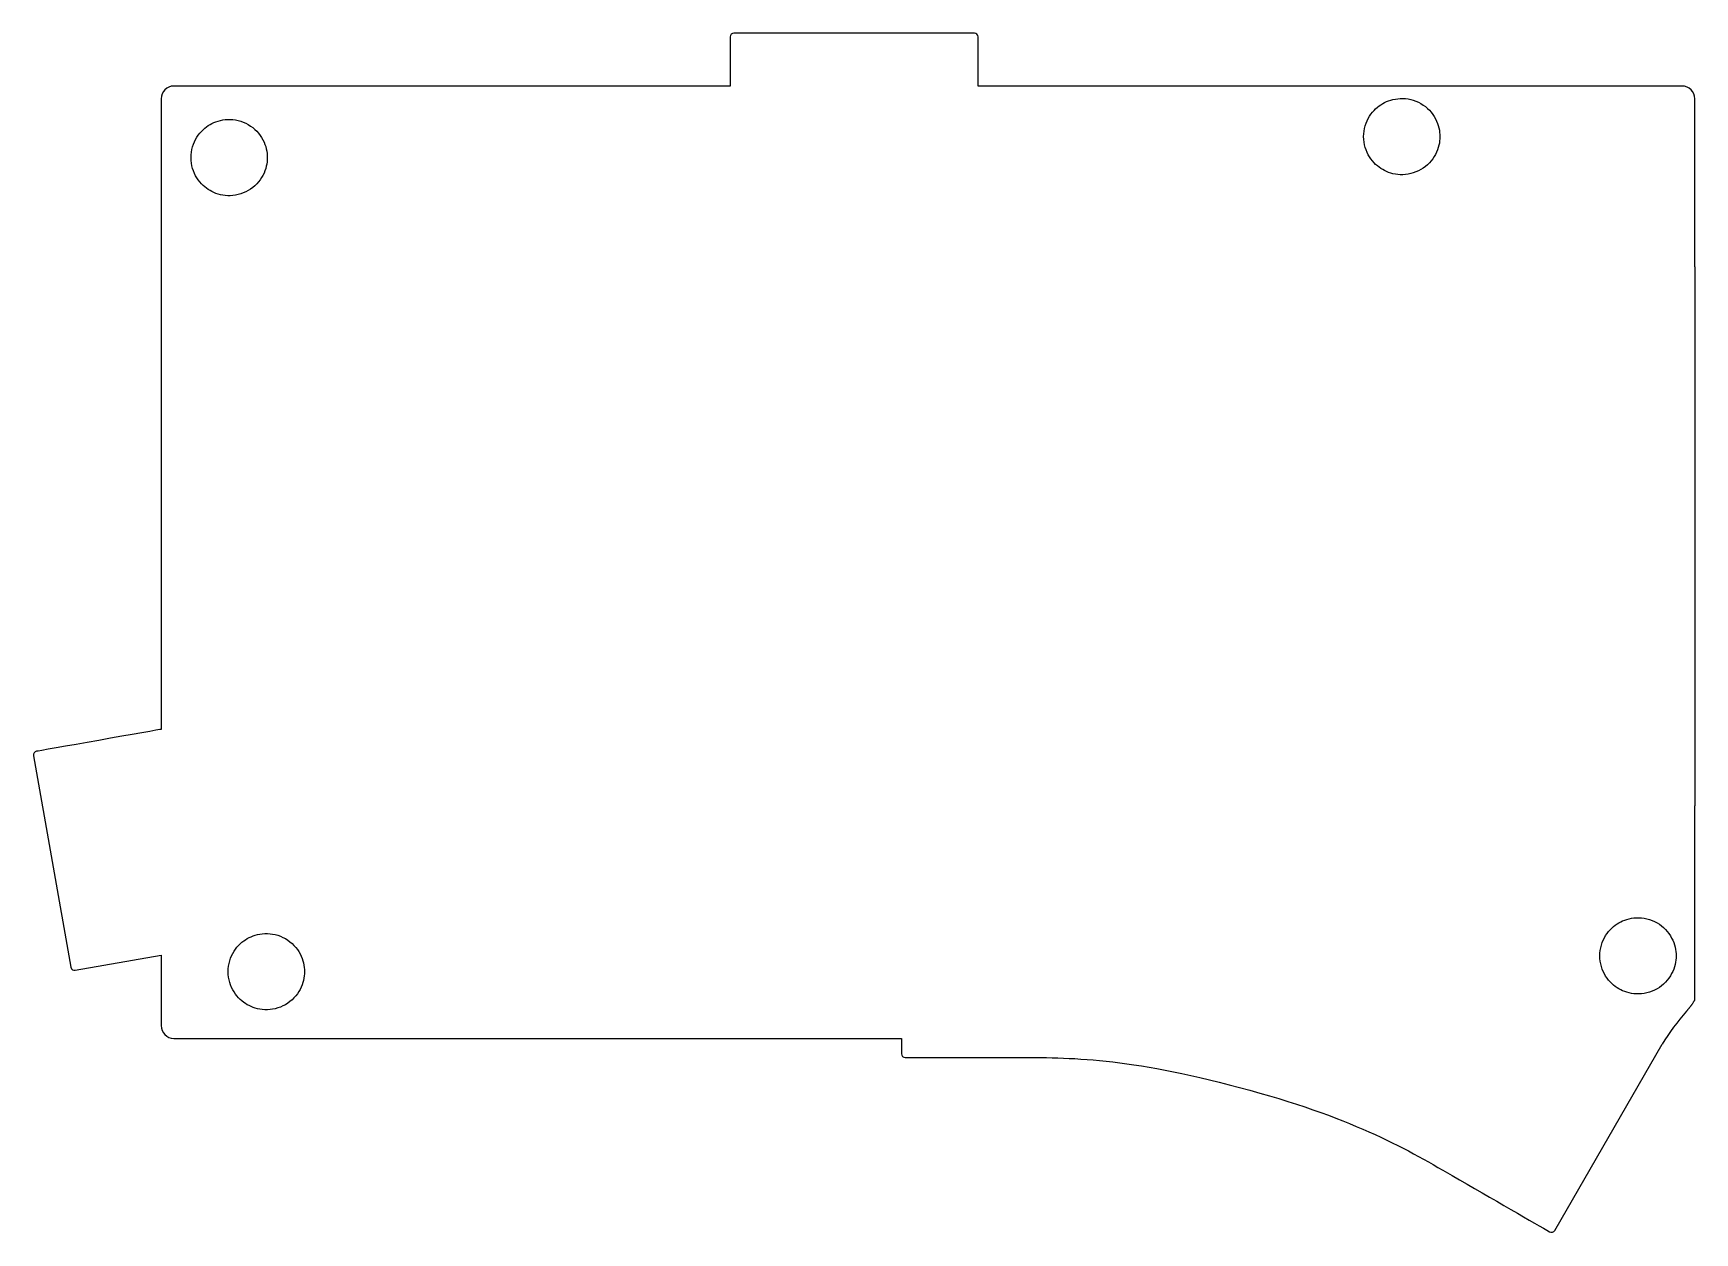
# Model space of a CAD drawing. Header units: millimetres. Extents: x 85 to 216, y -329 to -235.
import ezdxf

# ---------------------------------------------------------------- set-up
doc = ezdxf.new("R2010")
doc.units = ezdxf.units.MM
for name, color, linetype in [('Circle', 7, 'CONTINUOUS'), ('Circle001', 7, 'CONTINUOUS'), ('Circle002', 7, 'CONTINUOUS'), ('Circle003', 7, 'CONTINUOUS'), ('Path1530', 7, 'CONTINUOUS'), ('Path1531', 7, 'CONTINUOUS'), ('Path1532', 7, 'CONTINUOUS'), ('Path1533', 7, 'CONTINUOUS'), ('Path1534', 7, 'CONTINUOUS'), ('Path1535', 7, 'CONTINUOUS'), ('Path1536', 7, 'CONTINUOUS'), ('Path1537', 7, 'CONTINUOUS'), ('Path1538', 7, 'CONTINUOUS'), ('Path1539', 7, 'CONTINUOUS'), ('Path1540', 7, 'CONTINUOUS'), ('Path1541', 7, 'CONTINUOUS'), ('Path1542', 7, 'CONTINUOUS'), ('Path1543', 7, 'CONTINUOUS'), ('Path1544', 7, 'CONTINUOUS'), ('Path1545', 7, 'CONTINUOUS'), ('Path1546', 7, 'CONTINUOUS'), ('Path1547', 7, 'CONTINUOUS'), ('Path1548', 7, 'CONTINUOUS'), ('Path1549', 7, 'CONTINUOUS'), ('Path1550', 7, 'CONTINUOUS'), ('Path1551', 7, 'CONTINUOUS'), ('Path1552', 7, 'CONTINUOUS'), ('Path1553', 7, 'CONTINUOUS'), ('Path1554', 7, 'CONTINUOUS'), ('Path1555', 7, 'CONTINUOUS'), ('Path1556', 7, 'CONTINUOUS'), ('Path1557', 7, 'CONTINUOUS'), ('Path1558', 7, 'CONTINUOUS'), ('Path1559', 7, 'CONTINUOUS'), ('Path1560', 7, 'CONTINUOUS')]:
    doc.layers.add(name, color=color, linetype=linetype)

msp = doc.modelspace()

# ---------------------------------------------------------------- linework, layer by layer
at = {"layer": 'Circle'}
msp.add_open_spline([(195.588, -242.965), (195.589, -242.533), (195.492, -242.039), (195.242, -241.566), (194.996, -241.094), (194.591, -240.654), (194.088, -240.367), (193.588, -240.075), (193.005, -239.944), (192.473, -239.967), (191.938, -239.987), (191.461, -240.15), (191.088, -240.367), (190.714, -240.582), (190.334, -240.913), (190.05, -241.366), (189.764, -241.815), (189.586, -242.386), (189.588, -242.965), (189.586, -243.544), (189.764, -244.115), (190.05, -244.564), (190.334, -245.017), (190.714, -245.348), (191.088, -245.563), (191.461, -245.779), (191.938, -245.943), (192.473, -245.963), (193.005, -245.986), (193.588, -245.854), (194.088, -245.563), (194.591, -245.276), (194.996, -244.836), (195.242, -244.364), (195.492, -243.891), (195.589, -243.396), (195.588, -242.965)], degree=3, knots=[0, 0, 0, 0, 0.523599, 0.523599, 0.523599, 1.0472, 1.0472, 1.0472, 1.5708, 1.5708, 1.5708, 2.0944, 2.0944, 2.0944, 2.61799, 2.61799, 2.61799, 3.14159, 3.14159, 3.14159, 3.66519, 3.66519, 3.66519, 4.18879, 4.18879, 4.18879, 4.71239, 4.71239, 4.71239, 5.23599, 5.23599, 5.23599, 5.75959, 5.75959, 5.75959, 6.28319, 6.28319, 6.28319, 6.28319], dxfattribs=at)
at = {"layer": 'Circle001'}
msp.add_open_spline([(106.267, -308.676), (106.268, -308.244), (106.171, -307.75), (105.921, -307.277), (105.675, -306.805), (105.27, -306.365), (104.767, -306.078), (104.267, -305.786), (103.684, -305.655), (103.152, -305.678), (102.617, -305.698), (102.14, -305.861), (101.767, -306.078), (101.393, -306.292), (101.014, -306.624), (100.729, -307.077), (100.443, -307.526), (100.265, -308.097), (100.267, -308.676), (100.265, -309.255), (100.443, -309.825), (100.729, -310.274), (101.014, -310.727), (101.393, -311.059), (101.767, -311.274), (102.14, -311.49), (102.617, -311.653), (103.152, -311.673), (103.684, -311.696), (104.267, -311.565), (104.767, -311.274), (105.27, -310.986), (105.675, -310.547), (105.921, -310.075), (106.171, -309.602), (106.268, -309.107), (106.267, -308.676)], degree=3, knots=[0, 0, 0, 0, 0.523599, 0.523599, 0.523599, 1.0472, 1.0472, 1.0472, 1.5708, 1.5708, 1.5708, 2.0944, 2.0944, 2.0944, 2.61799, 2.61799, 2.61799, 3.14159, 3.14159, 3.14159, 3.66519, 3.66519, 3.66519, 4.18879, 4.18879, 4.18879, 4.71239, 4.71239, 4.71239, 5.23599, 5.23599, 5.23599, 5.75959, 5.75959, 5.75959, 6.28319, 6.28319, 6.28319, 6.28319], dxfattribs=at)
at = {"layer": 'Circle002'}
msp.add_open_spline([(103.346, -244.617), (103.347, -244.185), (103.25, -243.691), (103, -243.218), (102.754, -242.746), (102.349, -242.306), (101.846, -242.019), (101.346, -241.727), (100.763, -241.596), (100.231, -241.619), (99.6964, -241.639), (99.2195, -241.802), (98.8463, -242.019), (98.4722, -242.234), (98.0925, -242.565), (97.8078, -243.018), (97.522, -243.467), (97.344, -244.038), (97.3463, -244.617), (97.344, -245.196), (97.522, -245.767), (97.8078, -246.216), (98.0925, -246.668), (98.4722, -247), (98.8463, -247.215), (99.2195, -247.431), (99.6964, -247.594), (100.231, -247.615), (100.763, -247.638), (101.346, -247.506), (101.846, -247.215), (102.349, -246.927), (102.754, -246.488), (103, -246.016), (103.25, -245.543), (103.347, -245.048), (103.346, -244.617)], degree=3, knots=[0, 0, 0, 0, 0.523599, 0.523599, 0.523599, 1.0472, 1.0472, 1.0472, 1.5708, 1.5708, 1.5708, 2.0944, 2.0944, 2.0944, 2.61799, 2.61799, 2.61799, 3.14159, 3.14159, 3.14159, 3.66519, 3.66519, 3.66519, 4.18879, 4.18879, 4.18879, 4.71239, 4.71239, 4.71239, 5.23599, 5.23599, 5.23599, 5.75959, 5.75959, 5.75959, 6.28319, 6.28319, 6.28319, 6.28319], dxfattribs=at)
at = {"layer": 'Circle003'}
msp.add_open_spline([(214.167, -307.431), (214.167, -307), (214.07, -306.505), (213.82, -306.032), (213.574, -305.56), (213.169, -305.12), (212.667, -304.833), (212.166, -304.541), (211.583, -304.41), (211.051, -304.433), (210.517, -304.453), (210.04, -304.616), (209.667, -304.833), (209.292, -305.048), (208.913, -305.379), (208.628, -305.832), (208.342, -306.281), (208.164, -306.852), (208.167, -307.431), (208.164, -308.01), (208.342, -308.581), (208.628, -309.03), (208.913, -309.483), (209.292, -309.814), (209.667, -310.029), (210.04, -310.246), (210.517, -310.409), (211.051, -310.429), (211.583, -310.452), (212.166, -310.321), (212.667, -310.029), (213.169, -309.742), (213.574, -309.302), (213.82, -308.83), (214.07, -308.357), (214.167, -307.862), (214.167, -307.431)], degree=3, knots=[0, 0, 0, 0, 0.523599, 0.523599, 0.523599, 1.0472, 1.0472, 1.0472, 1.5708, 1.5708, 1.5708, 2.0944, 2.0944, 2.0944, 2.61799, 2.61799, 2.61799, 3.14159, 3.14159, 3.14159, 3.66519, 3.66519, 3.66519, 4.18879, 4.18879, 4.18879, 4.71239, 4.71239, 4.71239, 5.23599, 5.23599, 5.23599, 5.75959, 5.75959, 5.75959, 6.28319, 6.28319, 6.28319, 6.28319], dxfattribs=at)
at = {"layer": 'Path1530'}
msp.add_open_spline([(88.2373, -308.572), (88.2373, -308.572), (94.9965, -307.38), (94.9965, -307.38)], degree=3, dxfattribs=at)
at = {"layer": 'Path1531'}
msp.add_open_spline([(139.761, -235.127), (139.761, -235.127), (139.761, -238.987), (139.761, -238.987)], degree=3, dxfattribs=at)
at = {"layer": 'Path1532'}
msp.add_open_spline([(95.9949, -313.924), (95.9949, -313.924), (153.226, -313.924), (153.226, -313.924)], degree=3, dxfattribs=at)
at = {"layer": 'Path1533'}
msp.add_open_spline([(159.261, -238.987), (159.261, -238.987), (159.261, -235.127), (159.261, -235.127)], degree=3, dxfattribs=at)
at = {"layer": 'Path1534'}
msp.add_open_spline([(158.962, -234.831), (158.465, -234.831), (140.058, -234.831), (140.058, -234.831)], degree=3, dxfattribs=at)
at = {"layer": 'Path1535'}
msp.add_open_spline([(140.058, -234.831), (139.895, -234.831), (139.761, -234.965), (139.761, -235.127)], degree=3, dxfattribs=at)
at = {"layer": 'Path1536'}
msp.add_open_spline([(215.638, -253.216), (215.638, -253.151), (215.638, -239.985), (215.638, -239.985)], degree=3, dxfattribs=at)
at = {"layer": 'Path1537'}
msp.add_open_spline([(215.631, -310.908), (215.631, -310.908), (215.635, -295.616), (215.635, -295.616)], degree=3, dxfattribs=at)
at = {"layer": 'Path1538'}
msp.add_open_spline([(153.522, -315.427), (154.581, -315.427), (158.324, -315.427), (162.119, -315.427)], degree=3, dxfattribs=at)
at = {"layer": 'Path1539'}
msp.add_open_spline([(214.987, -311.79), (215.364, -311.389), (215.637, -310.911)], degree=2, dxfattribs=at)
at = {"layer": 'Path1540'}
msp.add_open_spline([(162.119, -315.427), (166.565, -315.427), (171.013, -315.427), (179.825, -317.787)], degree=3, dxfattribs=at)
at = {"layer": 'Path1541'}
msp.add_open_spline([(214.987, -311.79), (214.277, -312.598), (213.635, -313.471), (213.075, -314.39)], degree=3, dxfattribs=at)
at = {"layer": 'Path1542'}
msp.add_open_spline([(153.226, -313.924), (153.226, -313.924), (153.226, -315.13), (153.226, -315.13)], degree=3, dxfattribs=at)
at = {"layer": 'Path1543'}
msp.add_open_spline([(153.226, -315.13), (153.226, -315.293), (153.357, -315.427), (153.522, -315.427)], degree=3, dxfattribs=at)
at = {"layer": 'Path1544'}
msp.add_open_spline([(215.638, -253.216), (215.635, -295.616)], degree=1, dxfattribs=at)
at = {"layer": 'Path1545'}
msp.add_open_spline([(94.9965, -289.611), (94.9965, -289.61), (85.1999, -291.339), (85.1999, -291.339)], degree=3, dxfattribs=at)
at = {"layer": 'Path1546'}
msp.add_open_spline([(95.9949, -238.987), (95.441, -238.987), (94.9965, -239.435), (94.9965, -239.985)], degree=3, dxfattribs=at)
at = {"layer": 'Path1547'}
msp.add_open_spline([(214.64, -238.987), (206.64, -238.987), (159.261, -238.987), (159.261, -238.987)], degree=3, dxfattribs=at)
at = {"layer": 'Path1548'}
msp.add_open_spline([(87.8951, -308.332), (87.9233, -308.495), (88.075, -308.601), (88.2373, -308.572)], degree=3, dxfattribs=at)
at = {"layer": 'Path1549'}
msp.add_open_spline([(204.619, -329.033), (204.619, -329.033), (213.075, -314.39), (213.075, -314.39)], degree=3, dxfattribs=at)
at = {"layer": 'Path1550'}
msp.add_open_spline([(85.1999, -291.339), (85.0376, -291.367), (84.9317, -291.519), (84.96, -291.681)], degree=3, dxfattribs=at)
at = {"layer": 'Path1551'}
msp.add_open_spline([(84.96, -291.681), (84.96, -291.681), (87.8951, -308.332), (87.8951, -308.332)], degree=3, dxfattribs=at)
at = {"layer": 'Path1552'}
msp.add_open_spline([(139.761, -238.987), (140.261, -238.987), (95.9949, -238.987), (95.9949, -238.987)], degree=3, dxfattribs=at)
at = {"layer": 'Path1553'}
msp.add_open_spline([(215.638, -239.985), (215.638, -239.431), (215.19, -238.987), (214.64, -238.987)], degree=3, dxfattribs=at)
at = {"layer": 'Path1554'}
msp.add_open_spline([(196.554, -324.719), (199.62, -326.49), (203.236, -328.578), (204.217, -329.143)], degree=3, dxfattribs=at)
at = {"layer": 'Path1555'}
msp.add_open_spline([(94.9965, -239.985), (94.9965, -239.985), (94.9965, -289.611), (94.9965, -289.611)], degree=3, dxfattribs=at)
at = {"layer": 'Path1556'}
msp.add_open_spline([(94.9965, -312.926), (94.9965, -313.479), (95.4445, -313.924), (95.9949, -313.924)], degree=3, dxfattribs=at)
at = {"layer": 'Path1557'}
msp.add_open_spline([(179.825, -317.787), (188.638, -320.147), (192.596, -322.433), (196.554, -324.719)], degree=3, dxfattribs=at)
at = {"layer": 'Path1558'}
msp.add_open_spline([(204.216, -329.143), (204.358, -329.224), (204.538, -329.175), (204.619, -329.033)], degree=3, dxfattribs=at)
at = {"layer": 'Path1559'}
msp.add_open_spline([(94.9965, -307.38), (94.9965, -307.38), (94.9965, -312.926), (94.9965, -312.926)], degree=3, dxfattribs=at)
at = {"layer": 'Path1560'}
msp.add_open_spline([(159.261, -235.127), (159.261, -234.965), (159.127, -234.831), (158.965, -234.831)], degree=3, dxfattribs=at)

doc.saveas('drawing.dxf')
